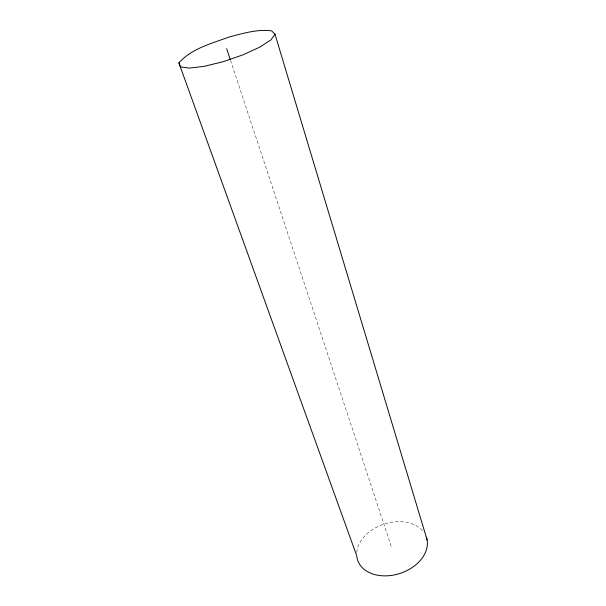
<?xml version="1.0" encoding="UTF-8"?>
<svg xmlns="http://www.w3.org/2000/svg" width="606" height="606" viewBox="0 0 606 606"><rect width="100%" height="100%" fill="white"/><g stroke="black" fill="none" stroke-linecap="round" stroke-linejoin="round"><path stroke-width="0.45" stroke-dasharray="3.03 2.27" d="M230.507 60.32L391.756 547.907M356.752 552.422A36.246 25.914 -18.3 0 1 384.007 524.114A36.246 25.914 -18.3 0 1 422.662 530.788"/><path stroke-width="0.91" d="M274.995 34.201L270.935 39.898L259.724 47.17L242.968 54.851L223.44 61.615L204.517 66.281L189.428 68.099L180.52 66.857L178.906 62.91C191.761 48.306 211.956 43.42 229.56 36.86C243.271 33.368 257.345 28.997 271.647 30.876L274.995 34.201L427.094 539.893M178.906 62.91L356.752 555.853A36.246 25.914 -18.3 0 0 397.362 574.208A36.246 25.914 -18.3 0 0 426.397 537.227M226.644 48.647L230.204 59.426"/></g></svg>
